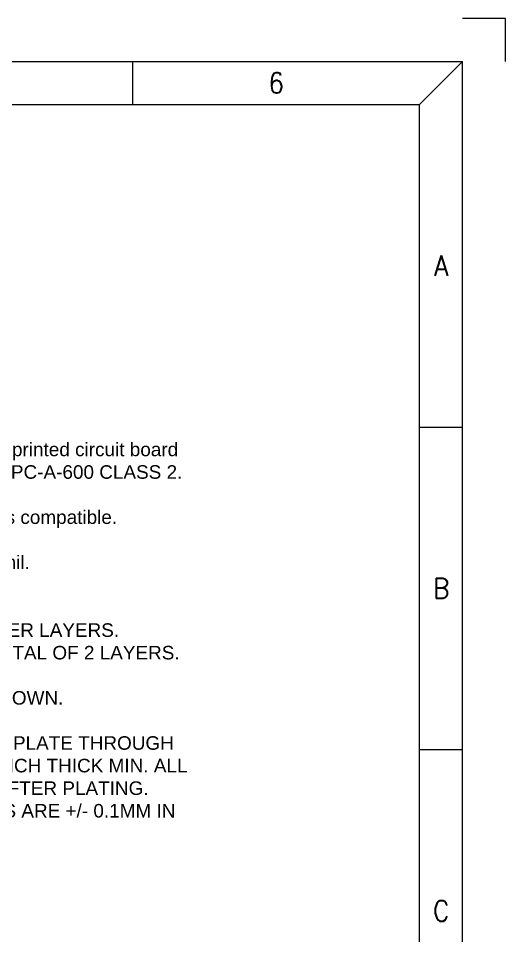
# Model space of a CAD drawing. Header units: millimetres. Extents: x 0 to 279, y 0 to 216.
# Drawn here: x 207.5 to 279.4, y 80.5 to 216 of the extents above; entities that cross this region are included whole.
import ezdxf

# ---------------------------------------------------------------- set-up
doc = ezdxf.new("R2010")
doc.units = ezdxf.units.MM
doc.layers.get('0').update_dxf_attribs({"lineweight": 0})
doc.layers.add('9.1 Drawing sheet', color=9, linetype='Continuous', lineweight=9)
doc.styles.add('textstyle13', font='Standard')
doc.styles.add('textstyle18', font='Standard')
doc.styles.add('textstyle19', font='Standard')
doc.styles.add('textstyle20', font='Standard')
doc.styles.add('textstyle70', font='')
doc.styles.get('textstyle70').set_extended_font_data('Arial')

# ---------------------------------------------------------------- blocks, each defined once
blk = doc.blocks.new('Zoned border')
at = {"layer": '9.1 Drawing sheet'}
for p, q in [((6.35, 209.55), (273.05, 209.55)), ((224.37, 203.2), (224.37, 209.55)), ((266.7, 203.2), (273.05, 209.55)), ((273.05, 6.35), (273.05, 209.55)), ((266.7, 155.57), (273.05, 155.57)), ((266.7, 107.95), (273.05, 107.95))]:
    blk.add_line(p, q, dxfattribs=at)
at = {"layer": '9.1 Drawing sheet', "char_height": 3, "attachment_point": 5}
for s, insert, style in [('6', (245.53, 206.38), 'textstyle13'), ('A', (269.88, 179.39), 'textstyle18'), ('B', (269.88, 131.76), 'textstyle19'), ('C', (269.88, 84.14), 'textstyle20')]:
    blk.add_mtext(s, dxfattribs=dict(at, insert=insert, style=style))
blk = doc.blocks.new('Paper Frame')
at = {"layer": '9.1 Drawing sheet'}
for p, q in [((279.4, 215.9), (273.05, 215.9)), ((279.4, 209.55), (279.4, 215.9)), ((12.7, 203.2), (266.7, 203.2)), ((266.7, 12.7), (266.7, 203.2))]:
    blk.add_line(p, q, dxfattribs=at)
blk.add_blockref('Zoned border', (0, 0), dxfattribs=at)

msp = doc.modelspace()

# ---------------------------------------------------------------- block references
at = {"layer": '9.1 Drawing sheet', "color": 18}
msp.add_blockref('Paper Frame', (0, 0.07), dxfattribs=at)

# ---------------------------------------------------------------- texts
at = {"color": 18, "insert": (150, 160), "char_height": 1, "attachment_point": 1, "style": 'textstyle70'}
msp.add_mtext('\\c0;\\H2;NOTES: UNLESS OTHERWISE SPECIFIED\\P\\PThis drawing specified the requirements for a printed circuit board\\P                    in accordance with specification IPC-A-600 CLASS 2.\\P\\PThe PCB must be lead-free assembly process compatible.\\P\\PMinimum conductive width/spacing to be 10 mil.\\P\\PMATERIAL: FR-4\\P                   1 OZ. COPPER FINISH ON OUTER LAYERS.\\P                   THICKNESS 62 MIL +/- 6 MIL TOTAL OF 2 LAYERS.\\P\\PSIZE: DIMENSIONS AND TOLERANCES SHOWN.\\P\\PDRILLING: DRILL HOLES PER SCHEDULE. PLATE THROUGH\\P                   HOLES WITH COPPER, 0.001 INCH THICK MIN. ALL\\P                   HOLE SIZES ARE SPECIFIED AFTER PLATING.\\P                   HOLE LOCATION TOLERANCES ARE +/- 0.1MM IN \\P                   RELATION TO CENTER\\P\\PFINISH: ENIG. GREEN SOLDER MASK.\\P                    WHITE SILKSCREEN.', dxfattribs=at)

doc.saveas('drawing.dxf')
